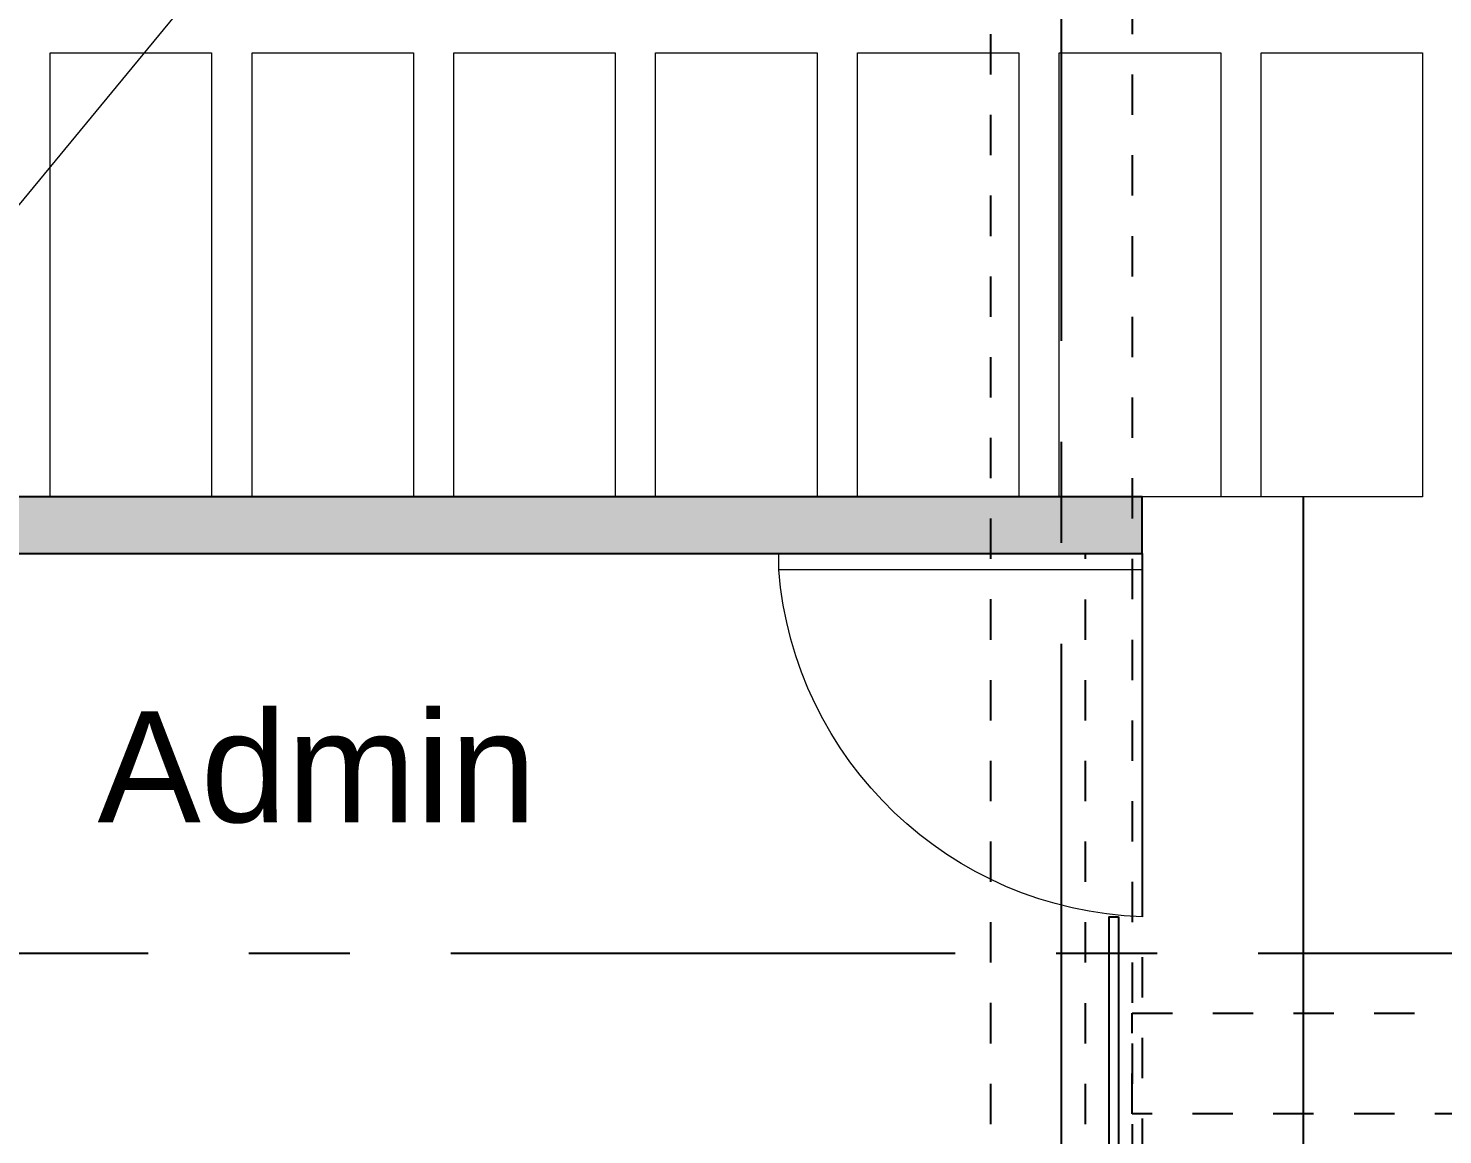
# Model space of a CAD drawing. Header units: metres. Extents: x -598 to 357, y -242 to 574.
# Drawn here: x -313.742 to -310.238, y 416.867 to 419.608 of the extents above; entities that cross this region are included whole.
import ezdxf

# ---------------------------------------------------------------- set-up
doc = ezdxf.new("R2010")
doc.units = ezdxf.units.M
for name, pattern in [('xref_Nivel PB$0$CENTERX2', [4, 2.5, -0.5, 0.5, -0.5]), ('xref_Nivel PB$0$PHANTOM', [63.5, 31.75, -6.35, 6.35, -6.35, 6.35, -6.35]), ('xref_Nivel PB$0$xref_Nivel PB$0$HIDDEN2', [0.1875, 0.125, -0.0625]), ('Zxref_Eje_Pb$0$HIDDEN2', [0.1875, 0.125, -0.0625]), ('Zxref_Eje_Pb$0$ZXREF-EJES NTECH$0$XREF-EJES$0$CENTERX2', [4, 2.5, -0.5, 0.5, -0.5])]:
    doc.linetypes.add(name, pattern=pattern)
doc.layers.add('Muro Mamspoteria', color=5, linetype='Continuous', lineweight=9)
doc.layers.add('xref_Nivel PB$0$P-puerta', color=1, linetype='Continuous', lineweight=18)
for name, color, linetype in [('xref_Nivel PB$0$B-bordillo', 1, 'Continuous'), ('xref_Nivel PB$0$C-corte', 240, 'xref_Nivel PB$0$PHANTOM'), ('xref_Nivel PB$0$D-dintel mamposteria', 1, 'Continuous'), ('xref_Nivel PB$0$H-hatch mamposteria', 8, 'Continuous'), ('xref_Nivel PB$0$M-muro mamposteria', 5, 'Continuous'), ('xref_Nivel PB$0$T-texto', 2, 'Continuous'), ('xref_Nivel PB$0$V-vidrio', 1, 'Continuous'), ('xref_Nivel PB$0$Z-XREF', 7, 'Continuous'), ('Zxref_Eje_Pb$0$EJE-Linea', 8, 'Continuous'), ('Zxref_Eje_Pb$0$EJE-Viga', 8, 'Zxref_Eje_Pb$0$HIDDEN2')]:
    doc.layers.add(name, color=color, linetype=linetype)
doc.layers.add('xref_Nivel PB$0$S-señalizacion', color=253, linetype='Continuous', lineweight=0, transparency=0.2)
doc.styles.add('xref_Nivel PB$0$xref_Nivel PB$0$TS', font='arial.ttf')

# ---------------------------------------------------------------- blocks, each defined once
blk = doc.blocks.new('*U93')
at = {"layer": 'xref_Nivel PB$0$D-dintel mamposteria', "linetype": 'xref_Nivel PB$0$xref_Nivel PB$0$HIDDEN2', "ltscale": 0.5}
blk.add_lwpolyline([(0.14, 0), (0, 0), (0, 3.8137), (0.14, 3.8137)], close=True, dxfattribs=at)
blk = doc.blocks.new('xref_Nivel PB$0$xref_Nivel PB$0$P-90')
at = {"layer": 'Defpoints', "color": 8, "true_color": 0x808080}
blk.add_lwpolyline([(0, 0), (0.9, 0)], dxfattribs=at)
at = {"layer": 'xref_Nivel PB$0$P-puerta'}
for p, q in [((0.0404, 0.9), (0, 0.9)), ((0, 0.9), (0, 0)), ((0.0404, 0), (0.0404, 0.9)), ((0, 0), (0.0404, 0))]:
    blk.add_line(p, q, dxfattribs=at)
at = {"layer": 'xref_Nivel PB$0$P-puerta', "color": 8, "true_color": 0x808080}
blk.add_arc((-0.0344, -0.032), 0.935, 1.9599, 85.4069, dxfattribs=at)
blk = doc.blocks.new('*U98')
at = {"layer": 'xref_Nivel PB$0$H-hatch mamposteria', "transparency": 33554585}
h = blk.add_hatch(color=256, dxfattribs=at)
h.dxf.hatch_style = 1
h.paths.add_polyline_path([(4682, 0), (4682, 140), (0, 140), (0, 0)])
at = {"layer": 'xref_Nivel PB$0$M-muro mamposteria'}
blk.add_lwpolyline([(4682, 0), (0, 0), (0, 140), (4682, 140), (4682, 0)], dxfattribs=at)
blk = doc.blocks.new('Zxref_Eje_Pb')
at = {"layer": 'Zxref_Eje_Pb$0$EJE-Linea', "linetype": 'Zxref_Eje_Pb$0$ZXREF-EJES NTECH$0$XREF-EJES$0$CENTERX2', "ltscale": 0.5}
blk.add_lwpolyline([(48.331, 7.5687), (48.331, 67.2287)], dxfattribs=at)
at = {"layer": 'Zxref_Eje_Pb$0$EJE-Viga', "ltscale": 0.75}
for points in [[(48.156, 22.4287), (48.506, 22.4287), (48.506, 17.2287), (48.156, 17.2287)], [(54.356, 19.9037), (54.356, 19.6537), (48.506, 19.6537), (48.506, 19.9037)]]:
    blk.add_lwpolyline(points, close=True, dxfattribs=at)

msp = doc.modelspace()

# ---------------------------------------------------------------- linework, layer by layer
at = {"layer": 'xref_Nivel PB$0$S-señalizacion'}
for points in [[(-313.6878, 418.4468), (-313.6878, 419.5468), (-313.2878, 419.5468), (-313.2878, 418.4468)], [(-313.1878, 418.4468), (-313.1878, 419.5468), (-312.7878, 419.5468), (-312.7878, 418.4468)], [(-312.6878, 418.4468), (-312.6878, 419.5468), (-312.2878, 419.5468), (-312.2878, 418.4468)], [(-312.1878, 418.4468), (-312.1878, 419.5468), (-311.7878, 419.5468), (-311.7878, 418.4468)], [(-311.6878, 418.4468), (-311.6878, 419.5468), (-311.2878, 419.5468), (-311.2878, 418.4468)], [(-311.1878, 418.4468), (-311.1878, 419.5468), (-310.7878, 419.5468), (-310.7878, 418.4468)], [(-310.6878, 418.4468), (-310.6878, 419.5468), (-310.2878, 419.5468), (-310.2878, 418.4468)]]:
    msp.add_lwpolyline(points, dxfattribs=at)

# ---------------------------------------------------------------- block references
at = {"layer": 'xref_Nivel PB$0$D-dintel mamposteria', "rotation": 180}
msp.add_blockref('*U93', (-310.9827, 418.3068), dxfattribs=at)
at = {"layer": 'xref_Nivel PB$0$H-hatch mamposteria', "xscale": -0.001000000000000001, "yscale": 0.001000000000000001, "zscale": 0.001000000000000001}
msp.add_blockref('*U98', (-310.9827, 418.3068), dxfattribs=at)
at = {"layer": 'xref_Nivel PB$0$P-puerta', "xscale": -1, "rotation": 90.0000000000008}
msp.add_blockref('xref_Nivel PB$0$xref_Nivel PB$0$P-90', (-310.9827, 418.3068), dxfattribs=at)

# ---------------------------------------------------------------- next in the draw order: block references
at = {"layer": 'xref_Nivel PB$0$Z-XREF'}
msp.add_blockref('Zxref_Eje_Pb', (-359.5136, 397.2645), dxfattribs=at)

# ---------------------------------------------------------------- next in the draw order: linework, layer by layer
at = {"layer": 'Muro Mamspoteria'}
msp.add_lwpolyline([(-345.6507, 380.5101), (-261.4415, 482.6101)], dxfattribs=at)
msp.add_circle((-306.5394, 472.2405), 101.758, dxfattribs=at)
at = {"layer": 'xref_Nivel PB$0$B-bordillo'}
msp.add_lwpolyline([(-310.5827, 414.4932), (-310.5827, 418.4468)], dxfattribs=at)
at = {"layer": 'xref_Nivel PB$0$C-corte', "linetype": 'xref_Nivel PB$0$CENTERX2', "ltscale": 0.5}
msp.add_line((-324.6954, 417.3169), (-281.6371, 417.3169), dxfattribs=at)
at = {"layer": 'xref_Nivel PB$0$S-señalizacion'}
msp.add_lwpolyline([(-310.2878, 418.4468), (-314.1878, 418.4468), (-314.1878, 419.5468), (-313.7878, 419.5468), (-313.7878, 418.4468)], dxfattribs=at)
at = {"layer": 'xref_Nivel PB$0$V-vidrio'}
msp.add_lwpolyline([(-311.0407, 417.4068), (-311.0407, 414.4932), (-311.0646, 414.4932), (-311.0646, 417.4068)], close=True, dxfattribs=at)

# ---------------------------------------------------------------- next in the draw order: texts
at = {"layer": 'xref_Nivel PB$0$T-texto', "style": 'xref_Nivel PB$0$xref_Nivel PB$0$TS'}
msp.add_text('Admin', height=0.27459, dxfattribs=at).set_placement((-313.5705, 417.6409))

doc.saveas('drawing.dxf')
